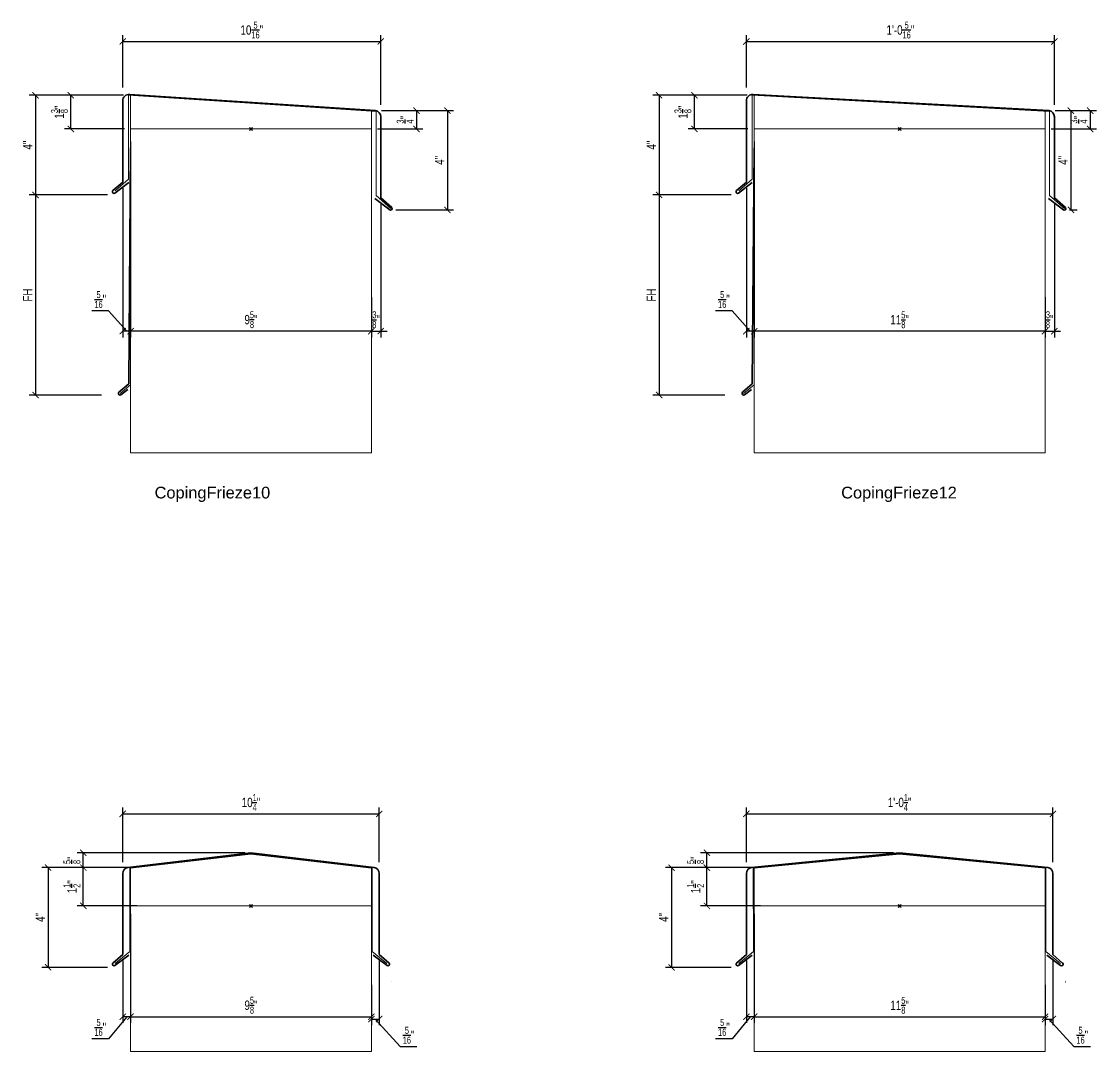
# Model space of a CAD drawing. Header units: inches. Extents: x 1550 to 1938, y 1113 to 1725.
# Drawn here: x 1718.37 to 1761.41, y 1655.64 to 1696.81 of the extents above; entities that cross this region are included whole.
import ezdxf
from ezdxf.enums import TextEntityAlignment as Align

# ---------------------------------------------------------------- set-up
doc = ezdxf.new("R2010")
doc.units = ezdxf.units.IN
doc.header["$LTSCALE"] = 4
doc.header["$MEASUREMENT"] = 0
doc.header["$PDMODE"] = 99
doc.header["$PDSIZE"] = 0.0625
doc.layers.get('Defpoints').update_dxf_attribs({"color": 121})
doc.layers.add('DIMLINE', color=211, linetype='Continuous')
for name, color, linetype, lineweight in [('FINE', 90, 'Continuous', 18), ('Thin', 150, 'Continuous', 18), ('TITTXT', 213, 'Continuous', 50), ('Wide', 212, 'Continuous', 35), ('XLINE', 140, 'Continuous', 18)]:
    doc.layers.add(name, color=color, linetype=linetype, lineweight=lineweight)
doc.styles.add('Arch-Dim', font='arial.ttf', dxfattribs={"width": 0.75})
doc.styles.add('RomanS', font='romans.shx')
doc.dimstyles.new('Aec-Arch-I-3', dxfattribs={"dimscale": 4, "dimtxt": 0.09375, "dimasz": 0.0625, "dimexe": 0.0625, "dimexo": 0.0625, "dimgap": 0.03125, "dimtad": 1, "dimdec": 4, "dimzin": 3, "dimdsep": 46, "dimlunit": 4, "dimtxsty": 'Arch-Dim', "dimblk": 'ARCHTICK', "dimcen": 0.09375, "dimclrd": 8, "dimclre": 8, "dimazin": 2, "dimtfac": 0.75, "dimtdec": 4, "dimtix": 1, "dimtmove": 1, "dimatfit": 2, "dimldrblk": 'OPEN90', "dimfxl": 1, "dimtolj": 1, "dimtzin": 0, "dimarcsym": 0})

# ---------------------------------------------------------------- blocks, each defined once
blk = doc.blocks.new('_ArchTick')
at = {"color": 0, "linetype": 'ByBlock', "const_width": 0.15}
blk.add_lwpolyline([(-0.5, -0.5), (0.5, 0.5)], dxfattribs=at)
blk = doc.blocks.new('*D144')
at = {"layer": 'Defpoints', "color": 0, "transparency": 16777216}
for p in [(1732.504, 1693.246), (1733.083, 1689.277), (1735.386, 1689.277)]:
    blk.add_point(p, dxfattribs=at)
at = {"layer": 'DIMLINE', "color": 8, "lineweight": -2, "transparency": 16777216}
for p, q in [((1732.754, 1693.246), (1735.636, 1693.246)), ((1735.386, 1693.246), (1735.386, 1689.277)), ((1733.333, 1689.277), (1735.636, 1689.277))]:
    blk.add_line(p, q, dxfattribs=at)
at = {"layer": 'DIMLINE', "color": 8, "lineweight": -2, "transparency": 16777216, "xscale": 0.25, "yscale": 0.25, "zscale": 0.25}
for p, rotation in [((1735.386, 1693.246), 90), ((1735.386, 1689.277), 270)]:
    blk.add_blockref('_ArchTick', p, dxfattribs=dict(at, rotation=rotation))
at = {"layer": 'DIMLINE', "color": 0, "transparency": 16777216, "insert": (1735.074, 1691.262), "char_height": 0.375, "attachment_point": 5, "rotation": 90, "style": 'Arch-Dim'}
blk.add_mtext('\\A1;4"', dxfattribs=at)
blk = doc.blocks.new('_Open90')
at = {"color": 0, "linetype": 'ByBlock', "lineweight": -2}
for p, q in [((0, 0), (-1, 0)), ((-0.5, 0.5), (0, 0)), ((0, 0), (-0.5, -0.5))]:
    blk.add_line(p, q, dxfattribs=at)
blk = doc.blocks.new('*D145')
at = {"layer": 'Defpoints', "color": 0, "transparency": 16777216}
for p in [(1732.726, 1696.01), (1722.413, 1693.923), (1732.726, 1693.222)]:
    blk.add_point(p, dxfattribs=at)
at = {"layer": 'DIMLINE', "color": 8, "lineweight": -2, "transparency": 16777216}
for p, q in [((1722.413, 1694.173), (1722.413, 1696.26)), ((1722.413, 1696.01), (1732.726, 1696.01)), ((1732.726, 1693.472), (1732.726, 1696.26))]:
    blk.add_line(p, q, dxfattribs=at)
at = {"layer": 'DIMLINE', "color": 8, "lineweight": -2, "transparency": 16777216, "xscale": 0.25, "yscale": 0.25, "zscale": 0.25, "rotation": 180}
blk.add_blockref('_ArchTick', (1722.413, 1696.01), dxfattribs=at)
at = {"layer": 'DIMLINE', "color": 8, "lineweight": -2, "transparency": 16777216, "xscale": 0.25, "yscale": 0.25, "zscale": 0.25}
blk.add_blockref('_ArchTick', (1732.726, 1696.01), dxfattribs=at)
at = {"layer": 'DIMLINE', "color": 0, "transparency": 16777216, "insert": (1727.57, 1696.47), "char_height": 0.375, "attachment_point": 5, "style": 'Arch-Dim'}
blk.add_mtext('\\A1;10{\\H0.750000x;\\S5/16;}"', dxfattribs=at)
blk = doc.blocks.new('Anno_Title_T2')
at = {"color": 0, "linetype": 'ByBlock', "lineweight": -2, "style": 'RomanS'}
blk.add_attdef('TITLE', (0, 0.5), '', height=1.25, dxfattribs=at)
blk.add_attdef('SCALE', text='', height=0.75, dxfattribs=at).set_placement((0, -0.5), align=Align.TOP_LEFT)
blk = doc.blocks.new('*D146')
at = {"layer": 'Defpoints', "color": 0, "transparency": 16777216}
for p in [(1732.754, 1693.246), (1732.351, 1692.513), (1734.156, 1692.513)]:
    blk.add_point(p, dxfattribs=at)
at = {"layer": 'DIMLINE', "color": 8, "lineweight": -2, "transparency": 16777216}
for p, q in [((1733.004, 1693.246), (1734.406, 1693.246)), ((1734.156, 1693.246), (1734.156, 1692.513)), ((1732.601, 1692.513), (1734.406, 1692.513))]:
    blk.add_line(p, q, dxfattribs=at)
at = {"layer": 'DIMLINE', "color": 8, "lineweight": -2, "transparency": 16777216, "xscale": 0.25, "yscale": 0.25, "zscale": 0.25}
for p, rotation in [((1734.156, 1693.246), 90), ((1734.156, 1692.513), 270)]:
    blk.add_blockref('_ArchTick', p, dxfattribs=dict(at, rotation=rotation))
at = {"layer": 'DIMLINE', "color": 0, "transparency": 16777216, "insert": (1733.7, 1692.88), "char_height": 0.375, "attachment_point": 5, "rotation": 90, "style": 'Arch-Dim'}
blk.add_mtext('\\A1;{\\H0.750000x;\\S3/4;}"', dxfattribs=at)
blk = doc.blocks.new('*D147')
at = {"layer": 'Defpoints', "color": 0, "transparency": 16777216}
for p in [(1720.337, 1693.861), (1722.692, 1693.861), (1722.726, 1692.513)]:
    blk.add_point(p, dxfattribs=at)
at = {"layer": 'DIMLINE', "color": 8, "lineweight": -2, "transparency": 16777216}
for p, q in [((1722.442, 1693.861), (1720.087, 1693.861)), ((1720.337, 1692.513), (1720.337, 1693.861)), ((1722.476, 1692.513), (1720.087, 1692.513))]:
    blk.add_line(p, q, dxfattribs=at)
at = {"layer": 'DIMLINE', "color": 8, "lineweight": -2, "transparency": 16777216, "xscale": 0.25, "yscale": 0.25, "zscale": 0.25}
for p, rotation in [((1720.337, 1693.861), 90), ((1720.337, 1692.513), 270)]:
    blk.add_blockref('_ArchTick', p, dxfattribs=dict(at, rotation=rotation))
at = {"layer": 'DIMLINE', "color": 0, "transparency": 16777216, "insert": (1719.878, 1693.187), "char_height": 0.375, "attachment_point": 5, "rotation": 90, "style": 'Arch-Dim'}
blk.add_mtext('\\A1;1{\\H0.750000x;\\S3/8;}"', dxfattribs=at)
blk = doc.blocks.new('*D148')
at = {"layer": 'Defpoints', "color": 0, "transparency": 16777216}
for p in [(1722.692, 1693.861), (1718.926, 1689.876), (1722.058, 1689.876)]:
    blk.add_point(p, dxfattribs=at)
at = {"layer": 'DIMLINE', "color": 8, "lineweight": -2, "transparency": 16777216}
for p, q in [((1722.442, 1693.861), (1718.676, 1693.861)), ((1718.926, 1693.861), (1718.926, 1689.876)), ((1721.808, 1689.876), (1718.676, 1689.876))]:
    blk.add_line(p, q, dxfattribs=at)
at = {"layer": 'DIMLINE', "color": 8, "lineweight": -2, "transparency": 16777216, "xscale": 0.25, "yscale": 0.25, "zscale": 0.25}
for p, rotation in [((1718.926, 1693.861), 90), ((1718.926, 1689.876), 270)]:
    blk.add_blockref('_ArchTick', p, dxfattribs=dict(at, rotation=rotation))
at = {"layer": 'DIMLINE', "color": 0, "transparency": 16777216, "insert": (1718.613, 1691.868), "char_height": 0.375, "attachment_point": 5, "rotation": 90, "style": 'Arch-Dim'}
blk.add_mtext('\\A1;4"', dxfattribs=at)
blk = doc.blocks.new('*D149')
at = {"layer": 'Defpoints', "color": 0, "transparency": 16777216}
for p in [(1722.726, 1692.263), (1722.413, 1690.394), (1722.413, 1684.431)]:
    blk.add_point(p, dxfattribs=at)
at = {"layer": 'DIMLINE', "color": 8, "lineweight": -2, "transparency": 16777216}
for p, q in [((1722.726, 1692.013), (1722.726, 1684.181)), ((1722.413, 1690.144), (1722.413, 1684.181)), ((1721.849, 1685.239), (1721.182, 1685.239)), ((1722.57, 1684.431), (1721.849, 1685.239)), ((1722.726, 1684.431), (1722.413, 1684.431))]:
    blk.add_line(p, q, dxfattribs=at)
at = {"layer": 'DIMLINE', "color": 8, "lineweight": -2, "transparency": 16777216, "xscale": 0.25, "yscale": 0.25, "zscale": 0.25, "rotation": 180}
blk.add_blockref('_ArchTick', (1722.413, 1684.431), dxfattribs=at)
at = {"layer": 'DIMLINE', "color": 8, "lineweight": -2, "transparency": 16777216, "xscale": 0.25, "yscale": 0.25, "zscale": 0.25}
blk.add_blockref('_ArchTick', (1722.726, 1684.431), dxfattribs=at)
at = {"layer": 'DIMLINE', "color": 0, "transparency": 16777216, "insert": (1721.515, 1685.696), "char_height": 0.375, "attachment_point": 5, "style": 'Arch-Dim'}
blk.add_mtext('\\A1;{\\H0.750000x;\\S5/16;}"', dxfattribs=at)
blk = doc.blocks.new('*D150')
at = {"layer": 'Defpoints', "color": 0, "transparency": 16777216}
for p in [(1732.726, 1689.755), (1732.351, 1686.043), (1732.726, 1684.431)]:
    blk.add_point(p, dxfattribs=at)
at = {"layer": 'DIMLINE', "color": 8, "lineweight": -2, "transparency": 16777216}
for p, q in [((1732.726, 1689.505), (1732.726, 1684.181)), ((1732.351, 1685.793), (1732.351, 1684.181)), ((1732.351, 1684.431), (1732.101, 1684.431)), ((1732.351, 1684.431), (1732.726, 1684.431)), ((1732.726, 1684.431), (1732.976, 1684.431))]:
    blk.add_line(p, q, dxfattribs=at)
at = {"layer": 'DIMLINE', "color": 8, "lineweight": -2, "transparency": 16777216, "xscale": 0.25, "yscale": 0.25, "zscale": 0.25}
blk.add_blockref('_ArchTick', (1732.351, 1684.431), dxfattribs=at)
at = {"layer": 'DIMLINE', "color": 8, "lineweight": -2, "transparency": 16777216, "xscale": 0.25, "yscale": 0.25, "zscale": 0.25, "rotation": 180}
blk.add_blockref('_ArchTick', (1732.726, 1684.431), dxfattribs=at)
at = {"layer": 'DIMLINE', "color": 0, "transparency": 16777216, "insert": (1732.538, 1684.89), "char_height": 0.375, "attachment_point": 5, "style": 'Arch-Dim'}
blk.add_mtext('\\A1;{\\H0.750000x;\\S3/8;}"', dxfattribs=at)
blk = doc.blocks.new('*D151')
at = {"layer": 'Defpoints', "color": 0, "transparency": 16777216}
for p in [(1721.808, 1689.876), (1718.926, 1681.876), (1721.808, 1681.876)]:
    blk.add_point(p, dxfattribs=at)
at = {"layer": 'DIMLINE', "color": 8, "lineweight": -2, "transparency": 16777216}
for p, q in [((1721.558, 1689.876), (1718.676, 1689.876)), ((1718.926, 1689.876), (1718.926, 1681.876)), ((1721.558, 1681.876), (1718.676, 1681.876))]:
    blk.add_line(p, q, dxfattribs=at)
at = {"layer": 'DIMLINE', "color": 8, "lineweight": -2, "transparency": 16777216, "xscale": 0.25, "yscale": 0.25, "zscale": 0.25}
for p, rotation in [((1718.926, 1689.876), 90), ((1718.926, 1681.876), 270)]:
    blk.add_blockref('_ArchTick', p, dxfattribs=dict(at, rotation=rotation))
at = {"layer": 'DIMLINE', "color": 0, "transparency": 16777216, "insert": (1718.613, 1685.876), "char_height": 0.375, "attachment_point": 5, "rotation": 90, "style": 'Arch-Dim'}
blk.add_mtext('\\A1;FH', dxfattribs=at)
blk = doc.blocks.new('*D152')
at = {"layer": 'Defpoints', "color": 0, "transparency": 16777216}
for p in [(1722.726, 1685.793), (1732.351, 1685.793), (1722.726, 1684.431)]:
    blk.add_point(p, dxfattribs=at)
at = {"layer": 'DIMLINE', "color": 8, "lineweight": -2, "transparency": 16777216}
for p, q in [((1722.726, 1685.543), (1722.726, 1684.181)), ((1732.351, 1685.543), (1732.351, 1684.181)), ((1732.351, 1684.431), (1722.726, 1684.431))]:
    blk.add_line(p, q, dxfattribs=at)
at = {"layer": 'DIMLINE', "color": 8, "lineweight": -2, "transparency": 16777216, "xscale": 0.25, "yscale": 0.25, "zscale": 0.25, "rotation": 180}
blk.add_blockref('_ArchTick', (1722.726, 1684.431), dxfattribs=at)
at = {"layer": 'DIMLINE', "color": 8, "lineweight": -2, "transparency": 16777216, "xscale": 0.25, "yscale": 0.25, "zscale": 0.25}
blk.add_blockref('_ArchTick', (1732.351, 1684.431), dxfattribs=at)
at = {"layer": 'DIMLINE', "color": 0, "transparency": 16777216, "insert": (1727.538, 1684.891), "char_height": 0.375, "attachment_point": 5, "style": 'Arch-Dim'}
blk.add_mtext('\\A1;9{\\H0.750000x;\\S5/8;}"', dxfattribs=at)
blk = doc.blocks.new('AecDtl_CopingFrieze10')
at = {"layer": 'Thin'}
for points in [[(-5.425, -2.479), (-4.892, -2.005), (-4.895, 1.353), (4.997, 0.698), (4.997, -2.666), (5.585, -3.183)], [(-4.812, -0.755), (-4.812, -10.221), (-5.233, -10.574)]]:
    blk.add_lwpolyline(points, dxfattribs=at)
at = {"layer": 'Wide'}
for points in [[(5.529, -3.225, 0.937731), (5.625, -3.143), (5.187, -2.759), (5.187, 0.485, 0.382162), (4.965, 0.733), (-4.847, 1.379, 0.447008), (-5.125, 1.13), (-5.125, -2.12), (-5.517, -2.464, 0.414214), (-5.523, -2.553), (-5.521, -2.554, 0.393565), (-5.437, -2.563), (-4.888, -2.146)], [(-4.812, -0.755), (-4.888, -10.182), (-5.28, -10.527, 0.414214), (-5.286, -10.615), (-5.285, -10.617, 0.393565), (-5.2, -10.625), (-4.926, -10.417)]]:
    blk.add_lwpolyline(points, format="xyb", dxfattribs=at)
blk = doc.blocks.new('*D153')
at = {"layer": 'Defpoints', "color": 0, "transparency": 16777216}
for p in [(1759.428, 1693.246), (1760.008, 1689.277), (1760.311, 1689.277)]:
    blk.add_point(p, dxfattribs=at)
at = {"layer": 'DIMLINE', "color": 8, "lineweight": -2, "transparency": 16777216}
for p, q in [((1759.678, 1693.246), (1760.561, 1693.246)), ((1760.311, 1693.246), (1760.311, 1689.277)), ((1760.258, 1689.277), (1760.561, 1689.277))]:
    blk.add_line(p, q, dxfattribs=at)
at = {"layer": 'DIMLINE', "color": 8, "lineweight": -2, "transparency": 16777216, "xscale": 0.25, "yscale": 0.25, "zscale": 0.25}
for p, rotation in [((1760.311, 1693.246), 90), ((1760.311, 1689.277), 270)]:
    blk.add_blockref('_ArchTick', p, dxfattribs=dict(at, rotation=rotation))
at = {"layer": 'DIMLINE', "color": 0, "transparency": 16777216, "insert": (1759.998, 1691.262), "char_height": 0.375, "attachment_point": 5, "rotation": 90, "style": 'Arch-Dim'}
blk.add_mtext('\\A1;4"', dxfattribs=at)
blk = doc.blocks.new('*D154')
at = {"layer": 'Defpoints', "color": 0, "transparency": 16777216}
for p in [(1759.65, 1696.01), (1747.338, 1693.923), (1759.65, 1693.222)]:
    blk.add_point(p, dxfattribs=at)
at = {"layer": 'DIMLINE', "color": 8, "lineweight": -2, "transparency": 16777216}
for p, q in [((1747.338, 1694.173), (1747.338, 1696.26)), ((1747.338, 1696.01), (1759.65, 1696.01)), ((1759.65, 1693.472), (1759.65, 1696.26))]:
    blk.add_line(p, q, dxfattribs=at)
at = {"layer": 'DIMLINE', "color": 8, "lineweight": -2, "transparency": 16777216, "xscale": 0.25, "yscale": 0.25, "zscale": 0.25, "rotation": 180}
blk.add_blockref('_ArchTick', (1747.338, 1696.01), dxfattribs=at)
at = {"layer": 'DIMLINE', "color": 8, "lineweight": -2, "transparency": 16777216, "xscale": 0.25, "yscale": 0.25, "zscale": 0.25}
blk.add_blockref('_ArchTick', (1759.65, 1696.01), dxfattribs=at)
at = {"layer": 'DIMLINE', "color": 0, "transparency": 16777216, "insert": (1753.494, 1696.47), "char_height": 0.375, "attachment_point": 5, "style": 'Arch-Dim'}
blk.add_mtext('\\A1;1\'-0{\\H0.750000x;\\S5/16;}"', dxfattribs=at)
blk = doc.blocks.new('*D155')
at = {"layer": 'Defpoints', "color": 0, "transparency": 16777216}
for p in [(1759.678, 1693.246), (1759.275, 1692.513), (1761.081, 1692.513)]:
    blk.add_point(p, dxfattribs=at)
at = {"layer": 'DIMLINE', "color": 8, "lineweight": -2, "transparency": 16777216}
for p, q in [((1759.928, 1693.246), (1761.331, 1693.246)), ((1761.081, 1693.246), (1761.081, 1692.513)), ((1759.525, 1692.513), (1761.331, 1692.513))]:
    blk.add_line(p, q, dxfattribs=at)
at = {"layer": 'DIMLINE', "color": 8, "lineweight": -2, "transparency": 16777216, "xscale": 0.25, "yscale": 0.25, "zscale": 0.25}
for p, rotation in [((1761.081, 1693.246), 90), ((1761.081, 1692.513), 270)]:
    blk.add_blockref('_ArchTick', p, dxfattribs=dict(at, rotation=rotation))
at = {"layer": 'DIMLINE', "color": 0, "transparency": 16777216, "insert": (1760.625, 1692.88), "char_height": 0.375, "attachment_point": 5, "rotation": 90, "style": 'Arch-Dim'}
blk.add_mtext('\\A1;{\\H0.750000x;\\S3/4;}"', dxfattribs=at)
blk = doc.blocks.new('*D156')
at = {"layer": 'Defpoints', "color": 0, "transparency": 16777216}
for p in [(1745.261, 1693.861), (1747.616, 1693.861), (1747.65, 1692.513)]:
    blk.add_point(p, dxfattribs=at)
at = {"layer": 'DIMLINE', "color": 8, "lineweight": -2, "transparency": 16777216}
for p, q in [((1747.366, 1693.861), (1745.011, 1693.861)), ((1745.261, 1692.513), (1745.261, 1693.861)), ((1747.4, 1692.513), (1745.011, 1692.513))]:
    blk.add_line(p, q, dxfattribs=at)
at = {"layer": 'DIMLINE', "color": 8, "lineweight": -2, "transparency": 16777216, "xscale": 0.25, "yscale": 0.25, "zscale": 0.25}
for p, rotation in [((1745.261, 1693.861), 90), ((1745.261, 1692.513), 270)]:
    blk.add_blockref('_ArchTick', p, dxfattribs=dict(at, rotation=rotation))
at = {"layer": 'DIMLINE', "color": 0, "transparency": 16777216, "insert": (1744.802, 1693.187), "char_height": 0.375, "attachment_point": 5, "rotation": 90, "style": 'Arch-Dim'}
blk.add_mtext('\\A1;1{\\H0.750000x;\\S3/8;}"', dxfattribs=at)
blk = doc.blocks.new('*D157')
at = {"layer": 'Defpoints', "color": 0, "transparency": 16777216}
for p in [(1747.616, 1693.861), (1743.85, 1689.876), (1746.982, 1689.876)]:
    blk.add_point(p, dxfattribs=at)
at = {"layer": 'DIMLINE', "color": 8, "lineweight": -2, "transparency": 16777216}
for p, q in [((1747.366, 1693.861), (1743.6, 1693.861)), ((1743.85, 1693.861), (1743.85, 1689.876)), ((1746.732, 1689.876), (1743.6, 1689.876))]:
    blk.add_line(p, q, dxfattribs=at)
at = {"layer": 'DIMLINE', "color": 8, "lineweight": -2, "transparency": 16777216, "xscale": 0.25, "yscale": 0.25, "zscale": 0.25}
for p, rotation in [((1743.85, 1693.861), 90), ((1743.85, 1689.876), 270)]:
    blk.add_blockref('_ArchTick', p, dxfattribs=dict(at, rotation=rotation))
at = {"layer": 'DIMLINE', "color": 0, "transparency": 16777216, "insert": (1743.538, 1691.868), "char_height": 0.375, "attachment_point": 5, "rotation": 90, "style": 'Arch-Dim'}
blk.add_mtext('\\A1;4"', dxfattribs=at)
blk = doc.blocks.new('*D158')
at = {"layer": 'Defpoints', "color": 0, "transparency": 16777216}
for p in [(1747.65, 1692.263), (1747.338, 1690.394), (1747.338, 1684.431)]:
    blk.add_point(p, dxfattribs=at)
at = {"layer": 'DIMLINE', "color": 8, "lineweight": -2, "transparency": 16777216}
for p, q in [((1747.65, 1692.013), (1747.65, 1684.181)), ((1747.338, 1690.144), (1747.338, 1684.181)), ((1746.774, 1685.239), (1746.106, 1685.239)), ((1747.494, 1684.431), (1746.774, 1685.239)), ((1747.65, 1684.431), (1747.338, 1684.431))]:
    blk.add_line(p, q, dxfattribs=at)
at = {"layer": 'DIMLINE', "color": 8, "lineweight": -2, "transparency": 16777216, "xscale": 0.25, "yscale": 0.25, "zscale": 0.25, "rotation": 180}
blk.add_blockref('_ArchTick', (1747.338, 1684.431), dxfattribs=at)
at = {"layer": 'DIMLINE', "color": 8, "lineweight": -2, "transparency": 16777216, "xscale": 0.25, "yscale": 0.25, "zscale": 0.25}
blk.add_blockref('_ArchTick', (1747.65, 1684.431), dxfattribs=at)
at = {"layer": 'DIMLINE', "color": 0, "transparency": 16777216, "insert": (1746.44, 1685.696), "char_height": 0.375, "attachment_point": 5, "style": 'Arch-Dim'}
blk.add_mtext('\\A1;{\\H0.750000x;\\S5/16;}"', dxfattribs=at)
blk = doc.blocks.new('*D159')
at = {"layer": 'Defpoints', "color": 0, "transparency": 16777216}
for p in [(1759.65, 1689.755), (1759.275, 1686.043), (1759.65, 1684.431)]:
    blk.add_point(p, dxfattribs=at)
at = {"layer": 'DIMLINE', "color": 8, "lineweight": -2, "transparency": 16777216}
for p, q in [((1759.65, 1689.505), (1759.65, 1684.181)), ((1759.275, 1685.793), (1759.275, 1684.181)), ((1759.275, 1684.431), (1759.025, 1684.431)), ((1759.275, 1684.431), (1759.65, 1684.431)), ((1759.65, 1684.431), (1759.9, 1684.431))]:
    blk.add_line(p, q, dxfattribs=at)
at = {"layer": 'DIMLINE', "color": 8, "lineweight": -2, "transparency": 16777216, "xscale": 0.25, "yscale": 0.25, "zscale": 0.25}
blk.add_blockref('_ArchTick', (1759.275, 1684.431), dxfattribs=at)
at = {"layer": 'DIMLINE', "color": 8, "lineweight": -2, "transparency": 16777216, "xscale": 0.25, "yscale": 0.25, "zscale": 0.25, "rotation": 180}
blk.add_blockref('_ArchTick', (1759.65, 1684.431), dxfattribs=at)
at = {"layer": 'DIMLINE', "color": 0, "transparency": 16777216, "insert": (1759.463, 1684.89), "char_height": 0.375, "attachment_point": 5, "style": 'Arch-Dim'}
blk.add_mtext('\\A1;{\\H0.750000x;\\S3/8;}"', dxfattribs=at)
blk = doc.blocks.new('*D160')
at = {"layer": 'Defpoints', "color": 0, "transparency": 16777216}
for p in [(1746.732, 1689.876), (1743.85, 1681.876), (1746.732, 1681.876)]:
    blk.add_point(p, dxfattribs=at)
at = {"layer": 'DIMLINE', "color": 8, "lineweight": -2, "transparency": 16777216}
for p, q in [((1746.482, 1689.876), (1743.6, 1689.876)), ((1743.85, 1689.876), (1743.85, 1681.876)), ((1746.482, 1681.876), (1743.6, 1681.876))]:
    blk.add_line(p, q, dxfattribs=at)
at = {"layer": 'DIMLINE', "color": 8, "lineweight": -2, "transparency": 16777216, "xscale": 0.25, "yscale": 0.25, "zscale": 0.25}
for p, rotation in [((1743.85, 1689.876), 90), ((1743.85, 1681.876), 270)]:
    blk.add_blockref('_ArchTick', p, dxfattribs=dict(at, rotation=rotation))
at = {"layer": 'DIMLINE', "color": 0, "transparency": 16777216, "insert": (1743.538, 1685.876), "char_height": 0.375, "attachment_point": 5, "rotation": 90, "style": 'Arch-Dim'}
blk.add_mtext('\\A1;FH', dxfattribs=at)
blk = doc.blocks.new('*D161')
at = {"layer": 'Defpoints', "color": 0, "transparency": 16777216}
for p in [(1747.65, 1685.793), (1759.275, 1685.793), (1747.65, 1684.431)]:
    blk.add_point(p, dxfattribs=at)
at = {"layer": 'DIMLINE', "color": 8, "lineweight": -2, "transparency": 16777216}
for p, q in [((1747.65, 1685.543), (1747.65, 1684.181)), ((1759.275, 1685.543), (1759.275, 1684.181)), ((1759.275, 1684.431), (1747.65, 1684.431))]:
    blk.add_line(p, q, dxfattribs=at)
at = {"layer": 'DIMLINE', "color": 8, "lineweight": -2, "transparency": 16777216, "xscale": 0.25, "yscale": 0.25, "zscale": 0.25, "rotation": 180}
blk.add_blockref('_ArchTick', (1747.65, 1684.431), dxfattribs=at)
at = {"layer": 'DIMLINE', "color": 8, "lineweight": -2, "transparency": 16777216, "xscale": 0.25, "yscale": 0.25, "zscale": 0.25}
blk.add_blockref('_ArchTick', (1759.275, 1684.431), dxfattribs=at)
at = {"layer": 'DIMLINE', "color": 0, "transparency": 16777216, "insert": (1753.463, 1684.887), "char_height": 0.375, "attachment_point": 5, "style": 'Arch-Dim'}
blk.add_mtext('\\A1;11{\\H0.750000x;\\S5/8;}"', dxfattribs=at)
blk = doc.blocks.new('AecDtl_CopingFrieze12')
at = {"layer": 'Thin'}
for points in [[(-6.425, -2.479), (-5.892, -2.005), (-5.895, 1.353), (5.997, 0.698), (5.997, -2.666), (6.585, -3.183)], [(-5.812, -0.755), (-5.812, -10.221), (-6.233, -10.574)]]:
    blk.add_lwpolyline(points, dxfattribs=at)
at = {"layer": 'Wide'}
for points in [[(6.529, -3.225, 0.937731), (6.625, -3.143), (6.187, -2.759), (6.187, 0.485, 0.382162), (5.965, 0.733), (-5.847, 1.379, 0.447008), (-6.125, 1.13), (-6.125, -2.12), (-6.517, -2.464, 0.414214), (-6.523, -2.553), (-6.521, -2.554, 0.393565), (-6.437, -2.563), (-5.888, -2.146)], [(-5.812, -0.755), (-5.888, -10.182), (-6.28, -10.527, 0.414214), (-6.286, -10.615), (-6.285, -10.617, 0.393565), (-6.2, -10.625), (-5.926, -10.417)]]:
    blk.add_lwpolyline(points, format="xyb", dxfattribs=at)
blk = doc.blocks.new('*D183')
at = {"layer": 'Defpoints', "color": 0, "transparency": 16777216}
for p in [(1732.663, 1665.136), (1722.413, 1662.957), (1732.663, 1662.957)]:
    blk.add_point(p, dxfattribs=at)
at = {"layer": 'DIMLINE', "color": 8, "lineweight": -2, "transparency": 16777216}
for p, q in [((1722.413, 1663.207), (1722.413, 1665.386)), ((1732.663, 1663.207), (1732.663, 1665.386)), ((1722.413, 1665.136), (1732.663, 1665.136))]:
    blk.add_line(p, q, dxfattribs=at)
at = {"layer": 'DIMLINE', "color": 8, "lineweight": -2, "transparency": 16777216, "xscale": 0.25, "yscale": 0.25, "zscale": 0.25, "rotation": 180}
blk.add_blockref('_ArchTick', (1722.413, 1665.136), dxfattribs=at)
at = {"layer": 'DIMLINE', "color": 8, "lineweight": -2, "transparency": 16777216, "xscale": 0.25, "yscale": 0.25, "zscale": 0.25}
blk.add_blockref('_ArchTick', (1732.663, 1665.136), dxfattribs=at)
at = {"layer": 'DIMLINE', "color": 0, "transparency": 16777216, "insert": (1727.538, 1665.593), "char_height": 0.375, "attachment_point": 5, "style": 'Arch-Dim'}
blk.add_mtext('\\A1;10{\\H0.750000x;\\S1/4;}"', dxfattribs=at)
blk = doc.blocks.new('*D184')
at = {"layer": 'Defpoints', "color": 0, "transparency": 16777216}
for p in [(1720.837, 1662.986), (1723.192, 1662.986), (1723.226, 1661.457)]:
    blk.add_point(p, dxfattribs=at)
at = {"layer": 'DIMLINE', "color": 8, "lineweight": -2, "transparency": 16777216}
for p, q in [((1722.942, 1662.986), (1720.587, 1662.986)), ((1720.837, 1661.457), (1720.837, 1662.986)), ((1722.976, 1661.457), (1720.587, 1661.457))]:
    blk.add_line(p, q, dxfattribs=at)
at = {"layer": 'DIMLINE', "color": 8, "lineweight": -2, "transparency": 16777216, "xscale": 0.25, "yscale": 0.25, "zscale": 0.25}
for p, rotation in [((1720.837, 1662.986), 90), ((1720.837, 1661.457), 270)]:
    blk.add_blockref('_ArchTick', p, dxfattribs=dict(at, rotation=rotation))
at = {"layer": 'DIMLINE', "color": 0, "transparency": 16777216, "insert": (1720.382, 1662.222), "char_height": 0.375, "attachment_point": 5, "rotation": 90, "style": 'Arch-Dim'}
blk.add_mtext('\\A1;1{\\H0.750000x;\\S1/2;}"', dxfattribs=at)
blk = doc.blocks.new('*D185')
at = {"layer": 'Defpoints', "color": 0, "transparency": 16777216}
for p in [(1722.692, 1662.986), (1719.426, 1659.001), (1722.058, 1659.001)]:
    blk.add_point(p, dxfattribs=at)
at = {"layer": 'DIMLINE', "color": 8, "lineweight": -2, "transparency": 16777216}
for p, q in [((1722.442, 1662.986), (1719.176, 1662.986)), ((1719.426, 1662.986), (1719.426, 1659.001)), ((1721.808, 1659.001), (1719.176, 1659.001))]:
    blk.add_line(p, q, dxfattribs=at)
at = {"layer": 'DIMLINE', "color": 8, "lineweight": -2, "transparency": 16777216, "xscale": 0.25, "yscale": 0.25, "zscale": 0.25}
for p, rotation in [((1719.426, 1662.986), 90), ((1719.426, 1659.001), 270)]:
    blk.add_blockref('_ArchTick', p, dxfattribs=dict(at, rotation=rotation))
at = {"layer": 'DIMLINE', "color": 0, "transparency": 16777216, "insert": (1719.113, 1660.994), "char_height": 0.375, "attachment_point": 5, "rotation": 90, "style": 'Arch-Dim'}
blk.add_mtext('\\A1;4"', dxfattribs=at)
blk = doc.blocks.new('*D186')
at = {"layer": 'Defpoints', "color": 0, "transparency": 16777216}
for p in [(1722.726, 1661.389), (1722.413, 1659.519), (1722.413, 1657.027)]:
    blk.add_point(p, dxfattribs=at)
at = {"layer": 'DIMLINE', "color": 8, "lineweight": -2, "transparency": 16777216}
for p, q in [((1722.726, 1661.139), (1722.726, 1656.777)), ((1722.413, 1659.269), (1722.413, 1656.777)), ((1722.57, 1657.027), (1721.849, 1656.144)), ((1722.726, 1657.027), (1722.413, 1657.027)), ((1721.849, 1656.144), (1721.182, 1656.144))]:
    blk.add_line(p, q, dxfattribs=at)
at = {"layer": 'DIMLINE', "color": 8, "lineweight": -2, "transparency": 16777216, "xscale": 0.25, "yscale": 0.25, "zscale": 0.25, "rotation": 180}
blk.add_blockref('_ArchTick', (1722.413, 1657.027), dxfattribs=at)
at = {"layer": 'DIMLINE', "color": 8, "lineweight": -2, "transparency": 16777216, "xscale": 0.25, "yscale": 0.25, "zscale": 0.25}
blk.add_blockref('_ArchTick', (1722.726, 1657.027), dxfattribs=at)
at = {"layer": 'DIMLINE', "color": 0, "transparency": 16777216, "insert": (1721.515, 1656.601), "char_height": 0.375, "attachment_point": 5, "style": 'Arch-Dim'}
blk.add_mtext('\\A1;{\\H0.750000x;\\S5/16;}"', dxfattribs=at)
blk = doc.blocks.new('*D187')
at = {"layer": 'Defpoints', "color": 0, "transparency": 16777216}
for p in [(1732.663, 1659.519), (1732.351, 1658.548), (1732.663, 1656.936)]:
    blk.add_point(p, dxfattribs=at)
at = {"layer": 'DIMLINE', "color": 8, "lineweight": -2, "transparency": 16777216}
for p, q in [((1732.663, 1659.269), (1732.663, 1656.686)), ((1732.351, 1658.298), (1732.351, 1656.686)), ((1732.351, 1656.936), (1732.663, 1656.936)), ((1732.507, 1656.936), (1733.505, 1655.832)), ((1733.505, 1655.832), (1734.173, 1655.832))]:
    blk.add_line(p, q, dxfattribs=at)
at = {"layer": 'DIMLINE', "color": 8, "lineweight": -2, "transparency": 16777216, "xscale": 0.25, "yscale": 0.25, "zscale": 0.25, "rotation": 180}
blk.add_blockref('_ArchTick', (1732.351, 1656.936), dxfattribs=at)
at = {"layer": 'DIMLINE', "color": 8, "lineweight": -2, "transparency": 16777216, "xscale": 0.25, "yscale": 0.25, "zscale": 0.25}
blk.add_blockref('_ArchTick', (1732.663, 1656.936), dxfattribs=at)
at = {"layer": 'DIMLINE', "color": 0, "transparency": 16777216, "insert": (1733.839, 1656.289), "char_height": 0.375, "attachment_point": 5, "style": 'Arch-Dim'}
blk.add_mtext('\\A1;{\\H0.750000x;\\S5/16;}"', dxfattribs=at)
blk = doc.blocks.new('*D188')
at = {"layer": 'Defpoints', "color": 0, "transparency": 16777216}
for p in [(1720.837, 1663.582), (1727.538, 1663.582), (1722.692, 1662.986)]:
    blk.add_point(p, dxfattribs=at)
at = {"layer": 'DIMLINE', "color": 8, "lineweight": -2, "transparency": 16777216}
for p, q in [((1727.288, 1663.582), (1720.587, 1663.582)), ((1720.837, 1662.986), (1720.837, 1663.582)), ((1722.442, 1662.986), (1720.587, 1662.986))]:
    blk.add_line(p, q, dxfattribs=at)
at = {"layer": 'DIMLINE', "color": 8, "lineweight": -2, "transparency": 16777216, "xscale": 0.25, "yscale": 0.25, "zscale": 0.25}
for p, rotation in [((1720.837, 1663.582), 90), ((1720.837, 1662.986), 270)]:
    blk.add_blockref('_ArchTick', p, dxfattribs=dict(at, rotation=rotation))
at = {"layer": 'DIMLINE', "color": 0, "transparency": 16777216, "insert": (1720.38, 1663.284), "char_height": 0.375, "attachment_point": 5, "rotation": 90, "style": 'Arch-Dim'}
blk.add_mtext('\\A1;{\\H0.750000x;\\S5/8;}"', dxfattribs=at)
blk = doc.blocks.new('*D189')
at = {"layer": 'Defpoints', "color": 0, "transparency": 16777216}
for p in [(1722.726, 1658.548), (1732.351, 1658.389), (1732.351, 1657.027)]:
    blk.add_point(p, dxfattribs=at)
at = {"layer": 'DIMLINE', "color": 8, "lineweight": -2, "transparency": 16777216}
for p, q in [((1722.726, 1658.298), (1722.726, 1656.777)), ((1732.351, 1658.139), (1732.351, 1656.777)), ((1722.726, 1657.027), (1732.351, 1657.027))]:
    blk.add_line(p, q, dxfattribs=at)
at = {"layer": 'DIMLINE', "color": 8, "lineweight": -2, "transparency": 16777216, "xscale": 0.25, "yscale": 0.25, "zscale": 0.25, "rotation": 180}
blk.add_blockref('_ArchTick', (1722.726, 1657.027), dxfattribs=at)
at = {"layer": 'DIMLINE', "color": 8, "lineweight": -2, "transparency": 16777216, "xscale": 0.25, "yscale": 0.25, "zscale": 0.25}
blk.add_blockref('_ArchTick', (1732.351, 1657.027), dxfattribs=at)
at = {"layer": 'DIMLINE', "color": 0, "transparency": 16777216, "insert": (1727.538, 1657.487), "char_height": 0.375, "attachment_point": 5, "style": 'Arch-Dim'}
blk.add_mtext('\\A1;9{\\H0.750000x;\\S5/8;}"', dxfattribs=at)
blk = doc.blocks.new('*D190')
at = {"layer": 'Defpoints', "color": 0, "transparency": 16777216}
for p in [(1759.588, 1665.136), (1747.338, 1662.957), (1759.588, 1662.957)]:
    blk.add_point(p, dxfattribs=at)
at = {"layer": 'DIMLINE', "color": 8, "lineweight": -2, "transparency": 16777216}
for p, q in [((1747.338, 1663.207), (1747.338, 1665.386)), ((1759.588, 1663.207), (1759.588, 1665.386)), ((1747.338, 1665.136), (1759.588, 1665.136))]:
    blk.add_line(p, q, dxfattribs=at)
at = {"layer": 'DIMLINE', "color": 8, "lineweight": -2, "transparency": 16777216, "xscale": 0.25, "yscale": 0.25, "zscale": 0.25, "rotation": 180}
blk.add_blockref('_ArchTick', (1747.338, 1665.136), dxfattribs=at)
at = {"layer": 'DIMLINE', "color": 8, "lineweight": -2, "transparency": 16777216, "xscale": 0.25, "yscale": 0.25, "zscale": 0.25}
blk.add_blockref('_ArchTick', (1759.588, 1665.136), dxfattribs=at)
at = {"layer": 'DIMLINE', "color": 0, "transparency": 16777216, "insert": (1753.463, 1665.593), "char_height": 0.375, "attachment_point": 5, "style": 'Arch-Dim'}
blk.add_mtext('\\A1;1\'-0{\\H0.750000x;\\S1/4;}"', dxfattribs=at)
blk = doc.blocks.new('*D191')
at = {"layer": 'Defpoints', "color": 0, "transparency": 16777216}
for p in [(1745.761, 1662.986), (1748.116, 1662.986), (1748.15, 1661.457)]:
    blk.add_point(p, dxfattribs=at)
at = {"layer": 'DIMLINE', "color": 8, "lineweight": -2, "transparency": 16777216}
for p, q in [((1747.866, 1662.986), (1745.511, 1662.986)), ((1745.761, 1661.457), (1745.761, 1662.986)), ((1747.9, 1661.457), (1745.511, 1661.457))]:
    blk.add_line(p, q, dxfattribs=at)
at = {"layer": 'DIMLINE', "color": 8, "lineweight": -2, "transparency": 16777216, "xscale": 0.25, "yscale": 0.25, "zscale": 0.25}
for p, rotation in [((1745.761, 1662.986), 90), ((1745.761, 1661.457), 270)]:
    blk.add_blockref('_ArchTick', p, dxfattribs=dict(at, rotation=rotation))
at = {"layer": 'DIMLINE', "color": 0, "transparency": 16777216, "insert": (1745.307, 1662.222), "char_height": 0.375, "attachment_point": 5, "rotation": 90, "style": 'Arch-Dim'}
blk.add_mtext('\\A1;1{\\H0.750000x;\\S1/2;}"', dxfattribs=at)
blk = doc.blocks.new('*D192')
at = {"layer": 'Defpoints', "color": 0, "transparency": 16777216}
for p in [(1747.616, 1662.986), (1744.35, 1659.001), (1746.982, 1659.001)]:
    blk.add_point(p, dxfattribs=at)
at = {"layer": 'DIMLINE', "color": 8, "lineweight": -2, "transparency": 16777216}
for p, q in [((1747.366, 1662.986), (1744.1, 1662.986)), ((1744.35, 1662.986), (1744.35, 1659.001)), ((1746.732, 1659.001), (1744.1, 1659.001))]:
    blk.add_line(p, q, dxfattribs=at)
at = {"layer": 'DIMLINE', "color": 8, "lineweight": -2, "transparency": 16777216, "xscale": 0.25, "yscale": 0.25, "zscale": 0.25}
for p, rotation in [((1744.35, 1662.986), 90), ((1744.35, 1659.001), 270)]:
    blk.add_blockref('_ArchTick', p, dxfattribs=dict(at, rotation=rotation))
at = {"layer": 'DIMLINE', "color": 0, "transparency": 16777216, "insert": (1744.038, 1660.994), "char_height": 0.375, "attachment_point": 5, "rotation": 90, "style": 'Arch-Dim'}
blk.add_mtext('\\A1;4"', dxfattribs=at)
blk = doc.blocks.new('*D193')
at = {"layer": 'Defpoints', "color": 0, "transparency": 16777216}
for p in [(1747.65, 1661.389), (1747.338, 1659.519), (1747.338, 1657.027)]:
    blk.add_point(p, dxfattribs=at)
at = {"layer": 'DIMLINE', "color": 8, "lineweight": -2, "transparency": 16777216}
for p, q in [((1747.65, 1661.139), (1747.65, 1656.777)), ((1747.338, 1659.269), (1747.338, 1656.777)), ((1747.494, 1657.027), (1746.774, 1656.144)), ((1747.65, 1657.027), (1747.338, 1657.027)), ((1746.774, 1656.144), (1746.106, 1656.144))]:
    blk.add_line(p, q, dxfattribs=at)
at = {"layer": 'DIMLINE', "color": 8, "lineweight": -2, "transparency": 16777216, "xscale": 0.25, "yscale": 0.25, "zscale": 0.25, "rotation": 180}
blk.add_blockref('_ArchTick', (1747.338, 1657.027), dxfattribs=at)
at = {"layer": 'DIMLINE', "color": 8, "lineweight": -2, "transparency": 16777216, "xscale": 0.25, "yscale": 0.25, "zscale": 0.25}
blk.add_blockref('_ArchTick', (1747.65, 1657.027), dxfattribs=at)
at = {"layer": 'DIMLINE', "color": 0, "transparency": 16777216, "insert": (1746.44, 1656.601), "char_height": 0.375, "attachment_point": 5, "style": 'Arch-Dim'}
blk.add_mtext('\\A1;{\\H0.750000x;\\S5/16;}"', dxfattribs=at)
blk = doc.blocks.new('*D194')
at = {"layer": 'Defpoints', "color": 0, "transparency": 16777216}
for p in [(1759.588, 1659.519), (1759.275, 1658.548), (1759.588, 1656.936)]:
    blk.add_point(p, dxfattribs=at)
at = {"layer": 'DIMLINE', "color": 8, "lineweight": -2, "transparency": 16777216}
for p, q in [((1759.588, 1659.269), (1759.588, 1656.686)), ((1759.275, 1658.298), (1759.275, 1656.686)), ((1759.275, 1656.936), (1759.588, 1656.936)), ((1759.432, 1656.936), (1760.43, 1655.832)), ((1760.43, 1655.832), (1761.097, 1655.832))]:
    blk.add_line(p, q, dxfattribs=at)
at = {"layer": 'DIMLINE', "color": 8, "lineweight": -2, "transparency": 16777216, "xscale": 0.25, "yscale": 0.25, "zscale": 0.25, "rotation": 180}
blk.add_blockref('_ArchTick', (1759.275, 1656.936), dxfattribs=at)
at = {"layer": 'DIMLINE', "color": 8, "lineweight": -2, "transparency": 16777216, "xscale": 0.25, "yscale": 0.25, "zscale": 0.25}
blk.add_blockref('_ArchTick', (1759.588, 1656.936), dxfattribs=at)
at = {"layer": 'DIMLINE', "color": 0, "transparency": 16777216, "insert": (1760.763, 1656.289), "char_height": 0.375, "attachment_point": 5, "style": 'Arch-Dim'}
blk.add_mtext('\\A1;{\\H0.750000x;\\S5/16;}"', dxfattribs=at)
blk = doc.blocks.new('*D195')
at = {"layer": 'Defpoints', "color": 0, "transparency": 16777216}
for p in [(1745.761, 1663.582), (1753.463, 1663.582), (1747.616, 1662.986)]:
    blk.add_point(p, dxfattribs=at)
at = {"layer": 'DIMLINE', "color": 8, "lineweight": -2, "transparency": 16777216}
for p, q in [((1753.213, 1663.582), (1745.511, 1663.582)), ((1745.761, 1662.986), (1745.761, 1663.582)), ((1747.366, 1662.986), (1745.511, 1662.986))]:
    blk.add_line(p, q, dxfattribs=at)
at = {"layer": 'DIMLINE', "color": 8, "lineweight": -2, "transparency": 16777216, "xscale": 0.25, "yscale": 0.25, "zscale": 0.25}
for p, rotation in [((1745.761, 1663.582), 90), ((1745.761, 1662.986), 270)]:
    blk.add_blockref('_ArchTick', p, dxfattribs=dict(at, rotation=rotation))
at = {"layer": 'DIMLINE', "color": 0, "transparency": 16777216, "insert": (1745.305, 1663.284), "char_height": 0.375, "attachment_point": 5, "rotation": 90, "style": 'Arch-Dim'}
blk.add_mtext('\\A1;{\\H0.750000x;\\S5/8;}"', dxfattribs=at)
blk = doc.blocks.new('*D196')
at = {"layer": 'Defpoints', "color": 0, "transparency": 16777216}
for p in [(1747.65, 1658.548), (1759.275, 1658.389), (1759.275, 1657.027)]:
    blk.add_point(p, dxfattribs=at)
at = {"layer": 'DIMLINE', "color": 8, "lineweight": -2, "transparency": 16777216}
for p, q in [((1747.65, 1658.298), (1747.65, 1656.777)), ((1759.275, 1658.139), (1759.275, 1656.777)), ((1747.65, 1657.027), (1759.275, 1657.027))]:
    blk.add_line(p, q, dxfattribs=at)
at = {"layer": 'DIMLINE', "color": 8, "lineweight": -2, "transparency": 16777216, "xscale": 0.25, "yscale": 0.25, "zscale": 0.25, "rotation": 180}
blk.add_blockref('_ArchTick', (1747.65, 1657.027), dxfattribs=at)
at = {"layer": 'DIMLINE', "color": 8, "lineweight": -2, "transparency": 16777216, "xscale": 0.25, "yscale": 0.25, "zscale": 0.25}
blk.add_blockref('_ArchTick', (1759.275, 1657.027), dxfattribs=at)
at = {"layer": 'DIMLINE', "color": 0, "transparency": 16777216, "insert": (1753.463, 1657.484), "char_height": 0.375, "attachment_point": 5, "style": 'Arch-Dim'}
blk.add_mtext('\\A1;11{\\H0.750000x;\\S5/8;}"', dxfattribs=at)
blk = doc.blocks.new('AecDtl_PeakedCoping10')
at = {"layer": 'Thin'}
blk.add_lwpolyline([(5.425, -2.297), (4.844, -1.828), (4.847, 1.529), (0, 2.094), (-4.847, 1.529), (-4.844, -1.828), (-5.425, -2.297)], dxfattribs=at)
at = {"layer": 'Wide'}
blk.add_lwpolyline([(4.888, -1.964), (5.437, -2.381, 0.393565), (5.521, -2.372), (5.523, -2.37, 0.414214), (5.517, -2.282), (5.125, -1.938), (5.125, 1.295, 0.357511), (4.924, 1.54), (0, 2.125), (-4.924, 1.54, 0.357511), (-5.125, 1.295), (-5.125, -1.938), (-5.517, -2.282, 0.414214), (-5.523, -2.37), (-5.521, -2.372, 0.393565), (-5.437, -2.381), (-4.888, -1.964)], format="xyb", dxfattribs=at)
blk = doc.blocks.new('AecDtl_PeakedCoping12')
at = {"layer": 'Thin'}
blk.add_lwpolyline([(6.425, -2.297), (5.844, -1.828), (5.847, 1.529), (0, 2.094), (-5.847, 1.529), (-5.844, -1.828), (-6.425, -2.297)], dxfattribs=at)
at = {"layer": 'Wide'}
blk.add_lwpolyline([(5.888, -1.964), (6.437, -2.381, 0.393565), (6.521, -2.372), (6.523, -2.37, 0.414214), (6.517, -2.282), (6.125, -1.938), (6.125, 1.295, 0.357511), (5.924, 1.54), (0, 2.125), (-5.924, 1.54, 0.357511), (-6.125, 1.295), (-6.125, -1.938), (-6.517, -2.282, 0.414214), (-6.523, -2.37), (-6.521, -2.372, 0.393565), (-6.437, -2.381), (-5.888, -1.964)], format="xyb", dxfattribs=at)

msp = doc.modelspace()

# ---------------------------------------------------------------- linework, layer by layer
at = {"layer": 'FINE'}
for points in [[(1732.35098, 1692.51341), (1732.35098, 1693.26341), (1722.72598, 1693.88841), (1722.72598, 1692.51341)], [(1759.27546, 1692.51341), (1759.27546, 1693.26341), (1747.65046, 1693.88841), (1747.65046, 1692.51341)], [(1732.35098, 1661.45685), (1732.35098, 1662.96183), (1727.53848, 1663.51935), (1722.72598, 1662.96183), (1722.72598, 1661.45685)], [(1759.27546, 1661.45685), (1759.27546, 1662.96183), (1753.46296, 1663.51935), (1747.65046, 1662.96183), (1747.65046, 1661.45685)]]:
    msp.add_lwpolyline(points, dxfattribs=at)
for points in [[(1722.72598, 1679.57227), (1732.35098, 1679.57227), (1732.35098, 1692.51341), (1722.72598, 1692.51341)], [(1747.65046, 1679.57227), (1759.27546, 1679.57227), (1759.27546, 1692.51341), (1747.65046, 1692.51341)], [(1722.72598, 1655.63891), (1732.35098, 1655.63891), (1732.35098, 1661.45685), (1722.72598, 1661.45685)], [(1747.65046, 1655.63891), (1759.27546, 1655.63891), (1759.27546, 1661.45685), (1747.65046, 1661.45685)]]:
    msp.add_lwpolyline(points, close=True, dxfattribs=at)
at = {"layer": 'Wide'}
for points in [[(1733.08323, 1689.27717), (1732.48918, 1689.72834)], [(1760.00771, 1689.27717), (1759.41366, 1689.72834)], [(1733.16488, 1689.2965), (1733.16187, 1689.29253)], [(1760.08936, 1689.2965), (1760.08635, 1689.29253)], [(1733.16488, 1658.42199), (1733.16187, 1658.41803)], [(1760.08936, 1658.42199), (1760.08635, 1658.41803)]]:
    msp.add_lwpolyline(points, dxfattribs=at)
at = {"layer": 'XLINE'}
for p in [(1727.53848, 1692.51341), (1753.46296, 1692.51341), (1727.53848, 1661.45685), (1753.46296, 1661.45685)]:
    msp.add_point(p, dxfattribs=at)

# ---------------------------------------------------------------- block references
for name, p in [('AecDtl_CopingFrieze10', (1727.53848, 1692.51341)), ('AecDtl_CopingFrieze12', (1753.46296, 1692.51341)), ('AecDtl_PeakedCoping10', (1727.53848, 1661.45685)), ('AecDtl_PeakedCoping12', (1753.46296, 1661.45685))]:
    msp.add_blockref(name, p)
at = {"layer": 'TITTXT'}
ref = msp.add_blockref('Anno_Title_T2', (1723.68536, 1677.55699), dxfattribs=dict(at, xscale=0.375, yscale=0.375, zscale=0.375))
ref.add_attrib('TITLE', 'CopingFrieze10', (1723.68536, 1677.74449), dxfattribs={"layer": '0', "color": 0, "linetype": 'ByBlock', "lineweight": -2, "height": 0.46875, "style": 'Arch-Dim'})
ref = msp.add_blockref('Anno_Title_T2', (1751.12758, 1677.55699), dxfattribs=dict(at, xscale=0.375, yscale=0.375, zscale=0.375))
ref.add_attrib('TITLE', 'CopingFrieze12', (1751.12758, 1677.74449), dxfattribs={"layer": '0', "color": 0, "linetype": 'ByBlock', "lineweight": -2, "height": 0.46875, "style": 'Arch-Dim'})

# ---------------------------------------------------------------- dimensions: what is measured, and where the dimension line sits
at = {"layer": 'DIMLINE'}
for base, p1, p2, picture, middle in [((1732.72598, 1696.01048), (1722.41348, 1693.92313), (1732.72598, 1693.22175), '*D145', (1727.56973, 1696.47026)), ((1759.65046, 1696.01048), (1747.33796, 1693.92313), (1759.65046, 1693.22175), '*D154', (1753.49421, 1696.47026)), ((1732.72598, 1684.43085), (1732.35098, 1686.04284), (1732.72598, 1689.75463), '*D150', (1732.53848, 1684.89002)), ((1759.65046, 1684.43085), (1759.27546, 1686.04284), (1759.65046, 1689.75463), '*D159', (1759.46296, 1684.89002)), ((1722.72598, 1684.43085), (1732.35098, 1685.79284), (1722.72598, 1685.79284), '*D152', (1727.53848, 1684.89063)), ((1747.65046, 1684.43085), (1759.27546, 1685.79284), (1747.65046, 1685.79284), '*D161', (1753.46296, 1684.88743)), ((1732.66348, 1665.13598), (1722.41348, 1662.95685), (1732.66348, 1662.95685), '*D183', (1727.53848, 1665.59288)), ((1759.58796, 1665.13598), (1747.33796, 1662.95685), (1759.58796, 1662.95685), '*D190', (1753.46296, 1665.59288)), ((1732.35098, 1657.02693), (1722.72598, 1658.54788), (1732.35098, 1658.38891), '*D189', (1727.53848, 1657.4867)), ((1759.27546, 1657.02693), (1747.65046, 1658.54788), (1759.27546, 1658.38891), '*D196', (1753.46296, 1657.4835))]:
    dim = msp.add_linear_dim(base=base, p1=p1, p2=p2, dimstyle='Aec-Arch-I-3', dxfattribs=at)
    dim.commit()
    dim.dimension.update_dxf_attribs({"geometry": picture, "text_midpoint": middle})
for base, p1, p2, picture, middle in [((1718.92594, 1689.87572), (1722.69166, 1693.86078), (1722.0577, 1689.87572), '*D148', (1718.61344, 1691.86825)), ((1720.33677, 1693.86078), (1722.72598, 1692.51341), (1722.69166, 1693.86078), '*D147', (1719.8776, 1693.1871)), ((1743.85042, 1689.87572), (1747.61614, 1693.86078), (1746.98218, 1689.87572), '*D157', (1743.53792, 1691.86825)), ((1745.26125, 1693.86078), (1747.65046, 1692.51341), (1747.61614, 1693.86078), '*D156', (1744.80208, 1693.1871)), ((1734.156399, 1692.513412), (1732.753591, 1693.246456), (1732.350983, 1692.513412), '*D146', (1733.700205, 1692.879934)), ((1735.38636, 1689.27717), (1732.50359, 1693.24646), (1733.08323, 1689.27717), '*D144', (1735.07386, 1691.26181)), ((1761.080879, 1692.513412), (1759.678071, 1693.246456), (1759.275463, 1692.513412), '*D155', (1760.624685, 1692.879934)), ((1760.31084, 1689.27717), (1759.42807, 1693.24646), (1760.00771, 1689.27717), '*D153', (1759.99834, 1691.26181)), ((1720.83677, 1663.58185), (1722.69166, 1662.98628), (1727.53848, 1663.58185), '*D188', (1720.38019, 1663.28407)), ((1745.76125, 1663.58185), (1747.61614, 1662.98628), (1753.46296, 1663.58185), '*D195', (1745.30467, 1663.28407)), ((1719.42594, 1659.00122), (1722.69166, 1662.98628), (1722.0577, 1659.00122), '*D185', (1719.11344, 1660.99375)), ((1720.83677, 1662.98628), (1723.22598, 1661.45685), (1723.19166, 1662.98628), '*D184', (1720.38249, 1662.22157)), ((1744.35042, 1659.00122), (1747.61614, 1662.98628), (1746.98218, 1659.00122), '*D192', (1744.03792, 1660.99375)), ((1745.76125, 1662.98628), (1748.15046, 1661.45685), (1748.11614, 1662.98628), '*D191', (1745.30697, 1662.22157))]:
    dim = msp.add_linear_dim(base=base, p1=p1, p2=p2, angle=90, dimstyle='Aec-Arch-I-3', dxfattribs=at)
    dim.commit()
    dim.dimension.update_dxf_attribs({"geometry": picture, "text_midpoint": middle})
for base, p1, p2, picture, middle in [((1722.41348, 1684.43085), (1722.72598, 1692.26341), (1722.41348, 1690.39352), '*D149', (1721.72409, 1685.23928)), ((1747.33796, 1684.43085), (1747.65046, 1692.26341), (1747.33796, 1690.39352), '*D158', (1746.64857, 1685.23928)), ((1722.41348, 1657.02693), (1722.72598, 1661.38891), (1722.41348, 1659.51902), '*D186', (1721.72409, 1656.14403)), ((1747.33796, 1657.02693), (1747.65046, 1661.38891), (1747.33796, 1659.51902), '*D193', (1746.64857, 1656.14403)), ((1732.66348, 1656.9359), (1732.35098, 1658.54788), (1732.66348, 1659.51902), '*D187', (1733.63032, 1655.83227)), ((1759.58796, 1656.9359), (1759.27546, 1658.54788), (1759.58796, 1659.51902), '*D194', (1760.5548, 1655.83227))]:
    dim = msp.add_linear_dim(base=base, p1=p1, p2=p2, dimstyle='Aec-Arch-I-3', dxfattribs=at)
    dim.commit()
    dim.dimension.update_dxf_attribs({"geometry": picture, "text_midpoint": middle, "dimtype": 160})
for base, p1, p2, picture, middle in [((1718.92594, 1681.87572), (1721.8077, 1689.87572), (1721.8077, 1681.87572), '*D151', (1718.61344, 1685.87572)), ((1743.85042, 1681.87572), (1746.73218, 1689.87572), (1746.73218, 1681.87572), '*D160', (1743.53792, 1685.87572))]:
    dim = msp.add_linear_dim(base=base, p1=p1, p2=p2, angle=90, text='FH', dimstyle='Aec-Arch-I-3', dxfattribs=at)
    dim.commit()
    dim.dimension.update_dxf_attribs({"geometry": picture, "text_midpoint": middle})

doc.saveas('drawing.dxf')
